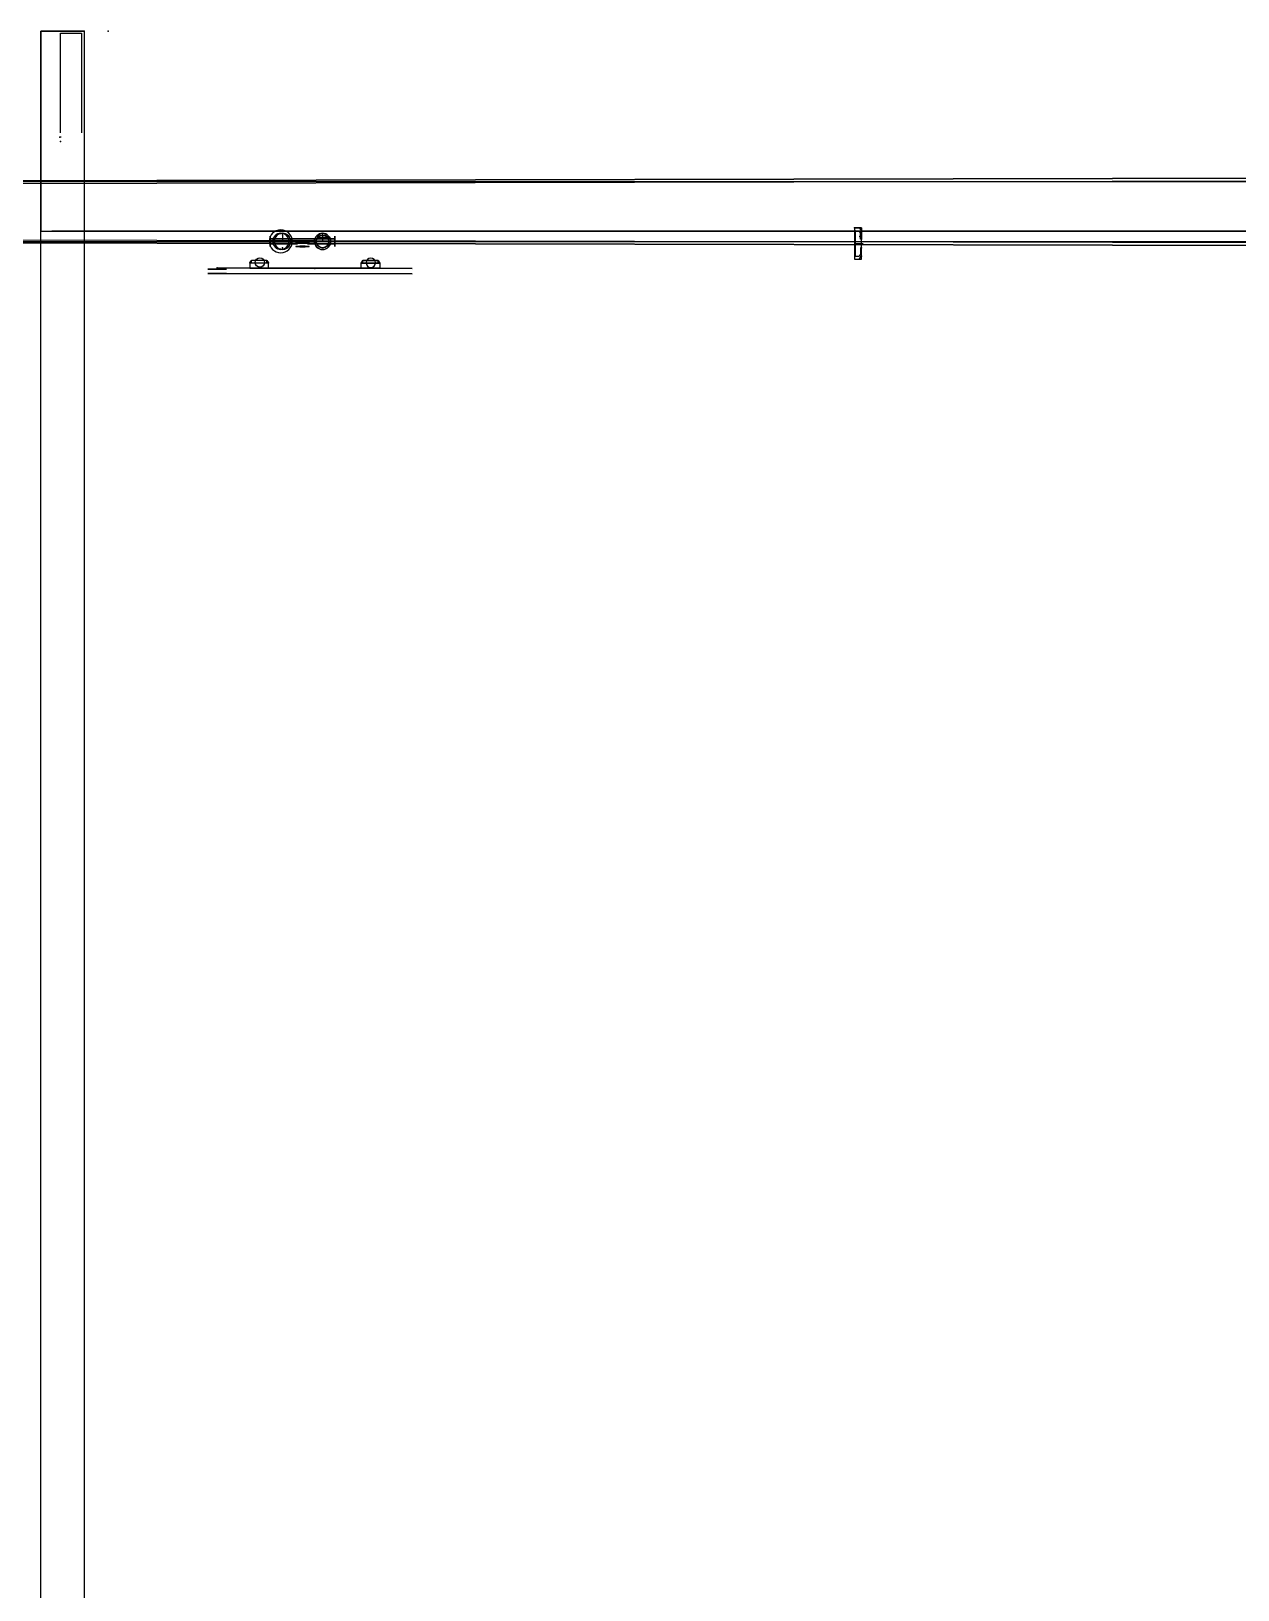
# Model space of a CAD drawing. Header units: centimetres. Extents: x -31 to 1304, y -67 to 571.
# Drawn here: x 58.7 to 200.2, y 115.9 to 298.8 of the extents above; entities that cross this region are included whole.
import ezdxf

# ---------------------------------------------------------------- set-up
doc = ezdxf.new("R2010")
doc.units = ezdxf.units.CM
doc.header["$MEASUREMENT"] = 0
for name, color, linetype in [('Camera Track v2_Sketch1', 7, 'Continuous'), ('Steel Post v3_Sketch2', 7, 'Continuous'), ('Steel Post v3_Sketch3', 7, 'Continuous'), ('Steel Post v3_Sketch5', 7, 'Continuous'), ('Timing Belt v2_Sketch1', 7, 'Continuous'), ('Timing Belt v2_Sketch2', 7, 'Continuous'), ('Track Assembley v10_Sketch2', 7, 'Continuous'), ('Trolley Bolt Spacer v2_Sketch1', 7, 'Continuous'), ('Trolley Bolt Spacer v2_Sketch2', 7, 'Continuous'), ('Trolley Bolt Spacer v2_Sketch3', 7, 'Continuous'), ('Trolley Bolt Spacer v2_Sketch4', 7, 'Continuous'), ('Trolley Bracket v3_Sketch1', 7, 'Continuous'), ('Trolley Bracket v3_Sketch2', 7, 'Continuous'), ('Trolley Bracket v3_Sketch3', 7, 'Continuous'), ('Trolley Bracket v3_Sketch4', 7, 'Continuous'), ('Trolley Bracket v3_Sketch5', 7, 'Continuous'), ('Trolley Bracket v3_Sketch6', 7, 'Continuous'), ('Trolley Bracket v3_Sketch7', 7, 'Continuous'), ('Trolley Bracket v3_Sketch8', 7, 'Continuous'), ('Trolley Bracket v3_Sketch9', 7, 'Continuous'), ('Trolley v7_Sketch1', 7, 'Continuous'), ('Trolley v7_Sketch10', 7, 'Continuous'), ('Trolley v7_Sketch2', 7, 'Continuous'), ('Trolley v7_Sketch3', 7, 'Continuous'), ('Trolley v7_Sketch4', 7, 'Continuous'), ('Trolley v7_Sketch5', 7, 'Continuous'), ('Trolley v7_Sketch6', 7, 'Continuous'), ('Trolley v7_Sketch7', 7, 'Continuous'), ('Trolley v7_Sketch8', 7, 'Continuous'), ('Trolley v7_Sketch9', 7, 'Continuous'), ('Trolley Wheel v1_Sketch1', 7, 'Continuous'), ('Trolley Wheel v1_Sketch2', 7, 'Continuous')]:
    doc.layers.add(name, color=color, linetype=linetype)

# ---------------------------------------------------------------- blocks, each defined once
blk = doc.blocks.new('SteelPostv3')
at = {"layer": 'Steel Post v3_Sketch2'}
for p, q in [((0, 365.76, 5.08), (5.08, 365.76, 5.08)), ((5.08, 365.76), (0, 365.76)), ((0, 365.76), (0, 365.76, 5.08)), ((5.08, 365.76, 2.54), (0, 365.76, 2.54)), ((4.99, 365.76, 4.99), (0.09, 365.76, 4.99)), ((0.09, 365.76, 4.99), (0.09, 365.76, 0.09)), ((0.09, 365.76, 0.09), (4.99, 365.76, 0.09)), ((4.99, 365.76, 4.99), (0.09, 365.76, 0.09)), ((0.09, 365.76, 4.99), (4.99, 365.76, 0.09)), ((4.99, 365.76, 0.09), (4.99, 365.76, 4.99)), ((5.08, 365.76, 5.08), (5.08, 365.76)), ((5.08, 365.76, 5.08), (5.08, 365.76, 2.54))]:
    blk.add_line(p, q, dxfattribs=at)
for p in [(-2.84, 365.76, -0.72), (0, 365.76), (2.54, 365.76, 2.54), (2.54, 365.76, 2.54)]:
    blk.add_point(p, dxfattribs=at)
at = {"layer": 'Steel Post v3_Sketch3'}
for p, q in [((5.08, 365.76, 5.08), (0, 365.76, 5.08)), ((0, 365.76, 5.08), (0, 0, 5.08)), ((5.08, 0, 5.08), (5.08, 365.76, 5.08)), ((5.08, 365.76, 5.08), (5.08, 342.31, 5.08)), ((5.08, 342.31, 5.08), (0, 342.3, 5.08))]:
    blk.add_line(p, q, dxfattribs=at)
at = {"layer": 'Steel Post v3_Sketch5'}
for p, q in [((2.75, 365.52, 10.22), (0.29, 365.52, 9.78)), ((0.29, 365.52, 9.78), (0.29, 353.82, 9.78)), ((2.75, 353.82, 10.22), (2.75, 365.52, 10.22)), ((2.67, 353.32, 10.71), (2.84, 353.32, 9.72))]:
    blk.add_line(p, q, dxfattribs=at)
for p in [(2.84, 353.32, 9.72), (2.75, 352.82, 10.22)]:
    blk.add_point(p, dxfattribs=at)
blk = doc.blocks.new('CameraTrackv2')
at = {"layer": 'Camera Track v2_Sketch1'}
for p, q in [((0, 0), (3.66, 0)), ((3.66, 0, 3.17), (0, 0, 3.17)), ((0, 0, 3.17), (0, 0)), ((0, 0, 3.17), (0.34, 0, 3.17)), ((0, 0), (0, 0, 2.16)), ((0, 0), (1.83, 0)), ((0, 0, 2.16), (0.34, 0, 3.17)), ((0.34, 0, 3.17), (1.31, 0, 3.17)), ((0.34, 0, 3.17), (0.69, 0, 3.17)), ((0.35, 0, 0.35), (3.31, 0, 0.35)), ((0.35, 0, 0.35), (0.35, 0, 2.16)), ((0.57, 0, 2.83), (0.35, 0, 2.16)), ((0.96, 0, 2.83), (0.57, 0, 2.83)), ((0.96, 0, 2.69), (0.96, 0, 2.83)), ((1.31, 0, 2.69), (0.96, 0, 2.69)), ((1.31, 0, 3.17), (1.31, 0, 2.69)), ((1.83, 0), (1.83, 0, 4)), ((3.31, 0, 3.17), (2.35, 0, 3.17)), ((2.35, 0, 3.17), (2.35, 0, 2.69)), ((2.35, 0, 2.69), (2.7, 0, 2.69)), ((2.7, 0, 2.83), (3.09, 0, 2.83)), ((2.7, 0, 2.69), (2.7, 0, 2.83)), ((3.31, 0, 3.17), (2.97, 0, 3.17)), ((3.09, 0, 2.83), (3.31, 0, 2.16)), ((3.66, 0, 3.17), (3.31, 0, 3.17)), ((3.66, 0, 2.16), (3.31, 0, 3.17)), ((3.31, 0, 0.35), (3.31, 0, 2.16)), ((3.66, 0), (3.66, 0, 3.17)), ((3.66, 0), (3.66, 0, 2.16))]:
    blk.add_line(p, q, dxfattribs=at)
for p in [(0, 0), (0, 0, 2.16), (0.34, 0, 3.17), (0.35, 0, 0.35), (1, 0, 2.4), (1.31, 0, 3.17), (2.35, 0, 3.17), (3.31, 0, 3.17), (3.31, 0, 0.35), (3.66, 0, 2.16)]:
    blk.add_point(p, dxfattribs=at)
blk = doc.blocks.new('TrackAssembleyv10')
at = {"layer": 'Track Assembley v10_Sketch2'}
for p, q in [((-226.44, 234.49, 2.92), (-227.34, 231.15, 2.92)), ((67.97, 155.61, 2.92), (-226.44, 234.49, 2.92)), ((-227.34, 231.15, 2.92), (67.08, 152.27, 2.92))]:
    blk.add_line(p, q, dxfattribs=at)
at = {"extrusion": (2.22045e-16, -1, -1.85685e-13), "rotation": 269.9999999999951}
blk.add_blockref('CameraTrackv2', (-150.57, 3.29, -153.86), dxfattribs=at)
blk = doc.blocks.new('TimingBeltv2')
at = {"layer": 'Timing Belt v2_Sketch1'}
for p, q in [((0, 0, 7), (1048.5, 0, 7)), ((1048.5, 0), (0, 0)), ((1048.5, 0, -2.05), (0, 0)), ((0, 0), (1048.5, 0, -2.05)), ((1048.5, 0, 9.05), (0, 0, 7))]:
    blk.add_line(p, q, dxfattribs=at)
at = {"layer": 'Timing Belt v2_Sketch2'}
for p, q in [((0, 1.12, 7), (1048.5, 1.12, 9.05)), ((1048.5, 1.12, -2.05), (0, 1.12)), ((1048.5, 1.12, 8.74), (0, 1.12, 6.69)), ((0, 1.12, 0.31), (1048.5, 1.12, -1.74))]:
    blk.add_line(p, q, dxfattribs=at)
blk = doc.blocks.new('TrolleyWheelv1')
at = {"layer": 'Trolley Wheel v1_Sketch1', "extrusion": (0, 1, 0)}
blk.add_circle((0, 0), 1.35, dxfattribs=at)
at = {"layer": 'Trolley Wheel v1_Sketch1'}
blk.add_point((0, 0), dxfattribs=at)
at = {"layer": 'Trolley Wheel v1_Sketch2', "extrusion": (0, 1, 0)}
for radius in [1.35, 0.95]:
    blk.add_circle((0, 0, 0.5), radius, dxfattribs=at)
at = {"layer": 'Trolley Wheel v1_Sketch2'}
blk.add_point((0, 0.5), dxfattribs=at)
blk = doc.blocks.new('Trolleyv7')
at = {"layer": 'Trolley v7_Sketch1'}
for p, q in [((0, 0, -0.6), (-0.52, 0, -0.3)), ((-0.52, 0, -0.3), (-0.52, 0, 0.3)), ((-0.52, 0, 0.3), (0, 0, 0.6)), ((0, 0, 0.6), (0.52, 0, 0.3)), ((0.52, 0, -0.3), (0, 0, -0.6)), ((0.52, 0, 0.3), (0.52, 0, -0.3))]:
    blk.add_line(p, q, dxfattribs=at)
blk.add_point((0, 0), dxfattribs=at)
blk.add_point((0, 0), dxfattribs=at)
at = {"layer": 'Trolley v7_Sketch10'}
blk.add_line((-0.91, 1.45, 0.07), (-0.26, 1.45, 0.45), dxfattribs=at)
at = {"layer": 'Trolley v7_Sketch10', "extrusion": (-0.5, 0, 0.866025)}
blk.add_circle((-1.45, 0, 0.52), 0.95, dxfattribs=at)
blk.add_circle((-1.45, 0, 0.52), 0.95, dxfattribs=at)
at = {"layer": 'Trolley v7_Sketch10', "extrusion": (-0.5, -2.77556e-17, 0.866025)}
blk.add_arc((-1.45, 0, 0.52), 0.95, 18.4085, 161.5915, dxfattribs=at)
at = {"layer": 'Trolley v7_Sketch10'}
for p in [(-0.91, 1.45, 0.07), (-0.26, 1.45, 0.45)]:
    blk.add_point(p, dxfattribs=at)
at = {"layer": 'Trolley v7_Sketch2', "extrusion": (0.819152, 0, 0.573576)}
blk.add_circle((3.8, -0.05, 0.6), 0.8, dxfattribs=at)
at = {"layer": 'Trolley v7_Sketch2'}
blk.add_point((0.52, 3.8, 0.3), dxfattribs=at)
at = {"layer": 'Trolley v7_Sketch3'}
for p, q in [((-0.21, 4.37, 0.48), (-0.21, 3.23, 0.48)), ((0.38, 3.16, -0.38), (0.38, 4.44, -0.38))]:
    blk.add_line(p, q, dxfattribs=at)
at = {"layer": 'Trolley v7_Sketch3', "extrusion": (0.819152, 0, 0.573576)}
blk.add_circle((3.8, -0.05, 0.1), 0.35, dxfattribs=at)
at = {"layer": 'Trolley v7_Sketch3', "extrusion": (0.819152, 8.32667e-17, 0.573576)}
blk.add_arc((3.8, -0.05, 0.1), 0.8, 323.3218, 44.9655, dxfattribs=at)
at = {"layer": 'Trolley v7_Sketch3', "extrusion": (0.819152, -5.55112e-17, 0.573576)}
blk.add_arc((3.8, -0.05, 0.1), 0.8, 135.0345, 216.6782, dxfattribs=at)
at = {"layer": 'Trolley v7_Sketch3'}
blk.add_point((0.08, 0, 0.06), dxfattribs=at)
at = {"layer": 'Trolley v7_Sketch4'}
for p, q in [((0, 7.6, 0.6), (-0.52, 7.6, 0.3)), ((-0.52, 7.6, 0.3), (-0.52, 0, 0.3)), ((-0.26, 7.6, 0.45), (-0.26, 6.9, 0.45)), ((0, 4.39, 0.6), (0, 7.6, 0.6)), ((-0.21, 3.23, 0.48), (-0.21, 4.37, 0.48)), ((0, 0, 0.6), (0, 3.21, 0.6)), ((-0.52, 0, 0.3), (0, 0, 0.6))]:
    blk.add_line(p, q, dxfattribs=at)
at = {"layer": 'Trolley v7_Sketch4', "extrusion": (-0.5, 0, 0.866025)}
blk.add_circle((-6.15, 0, 0.52), 0.75, dxfattribs=at)
for start_param, end_param in [(2.318192, 2.355592), (3.927593, 3.964993)]:
    blk.add_ellipse((5.4, 3.8, 3.72), major_axis=(7.95, 0, 4.59), ratio=0.087156, start_param=start_param, end_param=end_param, dxfattribs=at)
at = {"layer": 'Trolley v7_Sketch4'}
blk.add_point((-0.26, 0, 0.45), dxfattribs=at)
at = {"layer": 'Trolley v7_Sketch5'}
for p, q in [((0, 0, -0.6), (0, 7.6, -0.6)), ((0, 7.6, -0.6), (0.52, 7.6, -0.3)), ((0.26, 7.6, -0.45), (0.26, 6.9, -0.45)), ((0.52, 7.6, -0.3), (0.52, 4.43, -0.3)), ((0.38, 4.44, -0.38), (0.38, 3.16, -0.38)), ((0.52, 3.17, -0.3), (0.52, 0, -0.3)), ((0.52, 0, -0.3), (0, 0, -0.6))]:
    blk.add_line(p, q, dxfattribs=at)
at = {"layer": 'Trolley v7_Sketch5', "extrusion": (0.5, 0, -0.866025)}
blk.add_circle((6.15, 0, 0.52), 0.75, dxfattribs=at)
blk.add_circle((6.15, 0, 0.52), 0.75, dxfattribs=at)
for start_param, end_param in [(5.352544, 5.373969), (0.909217, 0.930641)]:
    blk.add_ellipse((-4.36, 3.8, -3.12), major_axis=(7.95, 0, 4.59), ratio=0.087156, start_param=start_param, end_param=end_param, dxfattribs=at)
at = {"layer": 'Trolley v7_Sketch5'}
blk.add_point((0.26, 0, -0.45), dxfattribs=at)
at = {"layer": 'Trolley v7_Sketch6'}
for p, q in [((0, 0, -0.6), (0, 7.6, -0.6)), ((0, 7.6, -0.6), (0.52, 7.6, -0.3)), ((0.52, 7.6, -0.3), (0.52, 4.43, -0.3)), ((0.38, 4.44, -0.38), (0.38, 3.16, -0.38)), ((0.52, 3.17, -0.3), (0.52, 0, -0.3)), ((0.52, 0, -0.3), (0, 0, -0.6))]:
    blk.add_line(p, q, dxfattribs=at)
at = {"layer": 'Trolley v7_Sketch6', "extrusion": (0.5, 0, -0.866025)}
for radius in [0.95, 0.75]:
    blk.add_circle((6.15, 0, 0.52), radius, dxfattribs=at)
for start_param, end_param in [(5.352544, 5.373969), (0.909217, 0.930641)]:
    blk.add_ellipse((-4.36, 3.8, -3.12), major_axis=(7.95, 0, 4.59), ratio=0.087156, start_param=start_param, end_param=end_param, dxfattribs=at)
at = {"layer": 'Trolley v7_Sketch6'}
blk.add_point((0.26, 0, -0.45), dxfattribs=at)
at = {"layer": 'Trolley v7_Sketch7'}
for p, q in [((-0.52, 7.6, 0.3), (0, 7.6, 0.6)), ((0, 7.6, -0.6), (-0.52, 7.6, -0.3)), ((-0.52, 7.6, -0.3), (-0.52, 7.6, 0.3)), ((0, 7.6, 0.6), (0.52, 7.6, 0.3)), ((0.52, 7.6, -0.3), (0, 7.6, -0.6)), ((0.52, 7.6, 0.3), (0.52, 7.6, -0.3))]:
    blk.add_line(p, q, dxfattribs=at)
blk.add_point((0, 7.6), dxfattribs=at)
at = {"layer": 'Trolley v7_Sketch8'}
for p, q in [((-0.91, 6.15, 0.07), (-0.26, 6.15, 0.45)), ((-0.67, 6.73, 0.21), (-0.67, 5.57, 0.21))]:
    blk.add_line(p, q, dxfattribs=at)
at = {"layer": 'Trolley v7_Sketch8', "extrusion": (-0.5, 0, 0.866025)}
blk.add_circle((-6.15, 0, 0.52), 0.95, dxfattribs=at)
at = {"layer": 'Trolley v7_Sketch8'}
for p in [(-0.91, 6.15, 0.07), (-0.26, 3.8, 0.45), (0, 5.25, 0.6)]:
    blk.add_point(p, dxfattribs=at)
at = {"layer": 'Trolley v7_Sketch9', "extrusion": (0.5, 0, -0.866025)}
blk.add_circle((1.45, 0, 0.52), 0.95, dxfattribs=at)
at = {"layer": 'Trolley v7_Sketch9'}
for p in [(0.26, 2.62, -0.45), (0.91, 1.45, -0.07)]:
    blk.add_point(p, dxfattribs=at)
at = {"extrusion": (0.866025, -2.42861e-16, 0.5), "rotation": 180}
blk.add_blockref('TrolleyWheelv1', (1.25, 2.25), dxfattribs=at)
blk = doc.blocks.new('TrolleyBoltSpacerv2')
at = {"layer": 'Trolley Bolt Spacer v2_Sketch1'}
for p, q in [((0, 0, -1.27), (-1.1, 0, -0.64)), ((-1.1, 0, -0.64), (-1.1, 0, 0.64)), ((-1.1, 0, 0.64), (0, 0, 1.27)), ((1.1, 0, -0.64), (0, 0, -1.27)), ((0, 0, 1.27), (1.1, 0, 0.64)), ((1.1, 0, 0.64), (1.1, 0, -0.64))]:
    blk.add_line(p, q, dxfattribs=at)
blk.add_point((0, 0), dxfattribs=at)
blk.add_point((0, 0), dxfattribs=at)
at = {"layer": 'Trolley Bolt Spacer v2_Sketch2'}
for p, q in [((0, 0.5, -1.27), (-1.1, 0.5, -0.64)), ((-1.1, 0.5, -0.64), (-1.1, 0.5, 0.64)), ((-1.1, 0.5, 0.64), (0, 0.5, 1.27)), ((1.1, 0.5, -0.64), (0, 0.5, -1.27)), ((0, 0.5, 1.27), (1.1, 0.5, 0.64)), ((1.1, 0.5, 0.64), (1.1, 0.5, -0.64))]:
    blk.add_line(p, q, dxfattribs=at)
at = {"layer": 'Trolley Bolt Spacer v2_Sketch2', "extrusion": (0, 1, 0)}
blk.add_circle((0, 0, 0.5), 0.339, dxfattribs=at)
at = {"layer": 'Trolley Bolt Spacer v2_Sketch2'}
blk.add_point((0, 0.5), dxfattribs=at)
at = {"layer": 'Trolley Bolt Spacer v2_Sketch3'}
for p, q in [((0, 0, -0.69), (-0.6, 0, -0.35)), ((-0.6, 0, -0.35), (-0.6, 0, 0.35)), ((-0.6, 0, 0.35), (0, 0, 0.69)), ((0.6, 0, -0.35), (0, 0, -0.69)), ((0, 0, 0.69), (0.6, 0, 0.35)), ((0.6, 0, 0.35), (0.6, 0, -0.35))]:
    blk.add_line(p, q, dxfattribs=at)
blk.add_point((0, 0), dxfattribs=at)
blk.add_point((0, 0), dxfattribs=at)
at = {"layer": 'Trolley Bolt Spacer v2_Sketch4'}
for p, q in [((0, 0.5, -0.69), (-0.6, 0.5, -0.35)), ((-0.6, 0.5, -0.35), (-0.6, 0.5, 0.35)), ((-0.6, 0.5, 0.35), (0, 0.5, 0.69)), ((0.6, 0.5, -0.35), (0, 0.5, -0.69)), ((0, 0.5, 0.69), (0.6, 0.5, 0.35)), ((0.6, 0.5, 0.35), (0.6, 0.5, -0.35))]:
    blk.add_line(p, q, dxfattribs=at)
at = {"layer": 'Trolley Bolt Spacer v2_Sketch4', "extrusion": (0, 1, 0)}
blk.add_circle((0, 0, 0.5), 0.3, dxfattribs=at)
at = {"layer": 'Trolley Bolt Spacer v2_Sketch4'}
blk.add_point((0, 0.5), dxfattribs=at)
blk = doc.blocks.new('TrolleyBracketv3')
at = {"layer": 'Trolley Bracket v3_Sketch1'}
for p, q in [((0, 0), (22.86, 0)), ((22.86, 0, 5.5), (0, 0, 5.5)), ((0, 0, 5.5), (0, 0)), ((22.86, 0), (22.86, 0, 5.5))]:
    blk.add_line(p, q, dxfattribs=at)
blk.add_point((0, 0), dxfattribs=at)
at = {"layer": 'Trolley Bracket v3_Sketch2'}
for p, q in [((0, 0.65, 5.5), (22.86, 0.65, 5.5)), ((22.86, 0.65), (0, 0.65)), ((0, 0.65), (0, 0.65, 5.5)), ((0, 0.65, 2.75), (22.86, 0.65, 2.75)), ((6, 0.65, 4.9), (3.8, 0.65, 4.9)), ((3.8, 0.65, 5.5), (6, 0.65, 5.5)), ((3.8, 0.65, 4.9), (3.8, 0.65, 5.5)), ((6, 0.65, 0.6), (3.8, 0.65, 0.6)), ((3.8, 0.65, 0.6), (3.8, 0.65)), ((6, 0.65, 5.5), (6, 0.65, 4.9)), ((6, 0.65), (6, 0.65, 0.6)), ((11.43, 0.65, 5.5), (11.43, 0.65)), ((19.06, 0.65, 5.5), (16.86, 0.65, 5.5)), ((16.86, 0.65, 5.5), (16.86, 0.65, 4.9)), ((16.86, 0.65, 4.9), (19.06, 0.65, 4.9)), ((19.06, 0.65), (16.86, 0.65)), ((16.86, 0.65), (16.86, 0.65, 0.6)), ((16.86, 0.65, 0.6), (19.06, 0.65, 0.6)), ((22.86, 0.65, 5.5), (19.06, 0.65, 5.5)), ((19.06, 0.65, 4.9), (19.06, 0.65, 5.5)), ((19.06, 0.65, 0.6), (19.06, 0.65)), ((22.86, 0.65, 5.5), (22.86, 0.65))]:
    blk.add_line(p, q, dxfattribs=at)
blk.add_point((0, 0.65), dxfattribs=at)
at = {"layer": 'Trolley Bracket v3_Sketch3'}
for p, q in [((17.06, 1.55, 5.5), (16.86, 1.25, 5.5)), ((16.86, 1.25, 5.5), (17.06, 1.25, 5.5)), ((17.06, 1.25, 5.5), (17.06, 1.55, 5.5)), ((18.86, 1.55, 5.5), (17.06, 1.55, 5.5)), ((18.86, 1.25, 5.5), (17.06, 1.25, 5.5)), ((18.86, 1.25, 5.5), (18.86, 1.55, 5.5)), ((18.86, 1.55, 5.5), (19.06, 1.25, 5.5)), ((19.06, 1.25, 5.5), (18.86, 1.25, 5.5))]:
    blk.add_line(p, q, dxfattribs=at)
for p in [(11.43, 0.625, 5.5), (16.86, 1.25, 5.5), (19.06, 1.25, 5.5)]:
    blk.add_point(p, dxfattribs=at)
at = {"layer": 'Trolley Bracket v3_Sketch4'}
for p, q in [((3.8, 0.65), (0, 0.65)), ((0, 0.65), (0, 0.65, 5.5)), ((0, 0.65, 5.5), (3.8, 0.65, 5.5)), ((6, 0.65, 0.6), (3.8, 0.65, 0.6)), ((3.8, 0.65, 0.6), (3.8, 0.65)), ((3.8, 0.65, 5.5), (3.8, 0.65, 4.9)), ((3.8, 0.65, 4.9), (6, 0.65, 4.9)), ((16.86, 0.65), (6, 0.65)), ((6, 0.65), (6, 0.65, 0.6)), ((6, 0.65, 4.9), (6, 0.65, 5.5)), ((6, 0.65, 5.5), (16.86, 0.65, 5.5)), ((16.86, 0.65, 0.6), (16.86, 0.65)), ((16.86, 0.65, 5.5), (16.86, 0.65, 4.9)), ((16.86, 0.65, 4.9), (19.06, 0.65, 4.9)), ((19.06, 0.65, 0.6), (16.86, 0.65, 0.6)), ((19.06, 0.65, 4.9), (19.06, 0.65, 5.5)), ((19.06, 0.65, 5.5), (22.86, 0.65, 5.5)), ((22.86, 0.65), (19.06, 0.65)), ((19.06, 0.65), (19.06, 0.65, 0.6)), ((22.86, 0.65, 5.5), (22.86, 0.65))]:
    blk.add_line(p, q, dxfattribs=at)
at = {"layer": 'Trolley Bracket v3_Sketch4', "extrusion": (0, 1, 0)}
blk.add_circle((-11.43, 2.75, 0.65), 0.4, dxfattribs=at)
at = {"layer": 'Trolley Bracket v3_Sketch4'}
blk.add_point((0, 0.65), dxfattribs=at)
at = {"layer": 'Trolley Bracket v3_Sketch5'}
for p, q in [((16.86, 1.25), (17.06, 1.55)), ((16.86, 1.25), (17.06, 1.25)), ((16.86, 1.25), (19.06, 1.25)), ((17.06, 1.25), (17.06, 1.55)), ((18.86, 1.55), (17.06, 1.55)), ((18.86, 1.25), (18.86, 1.55)), ((18.86, 1.55), (19.06, 1.25)), ((19.06, 1.25), (18.86, 1.25))]:
    blk.add_line(p, q, dxfattribs=at)
for p in [(11.43, 0.625), (16.86, 1.25), (19.06, 1.25)]:
    blk.add_point(p, dxfattribs=at)
at = {"layer": 'Trolley Bracket v3_Sketch6'}
for p, q in [((3.8, 1.25), (4, 1.55)), ((3.8, 1.25), (4, 1.25)), ((3.8, 1.25), (6, 1.25)), ((4, 1.25), (4, 1.55)), ((5.8, 1.55), (4, 1.55)), ((5.8, 1.25), (5.8, 1.55)), ((5.8, 1.55), (6, 1.25)), ((6, 1.25), (5.8, 1.25))]:
    blk.add_line(p, q, dxfattribs=at)
for p in [(3.8, 1.25), (6, 1.25), (11.43, 0.625)]:
    blk.add_point(p, dxfattribs=at)
at = {"layer": 'Trolley Bracket v3_Sketch7'}
for p, q in [((4, 1.55, 5.5), (3.8, 1.25, 5.5)), ((3.8, 1.25, 5.5), (4, 1.25, 5.5)), ((3.8, 1.25, 5.5), (6, 1.25, 5.5)), ((4, 1.25, 5.5), (4, 1.55, 5.5)), ((5.8, 1.55, 5.5), (4, 1.55, 5.5)), ((5.8, 1.25, 5.5), (5.8, 1.55, 5.5)), ((6, 1.25, 5.5), (5.8, 1.55, 5.5)), ((6, 1.25, 5.5), (5.8, 1.25, 5.5))]:
    blk.add_line(p, q, dxfattribs=at)
for p in [(3.8, 1.25, 5.5), (6, 1.25, 5.5), (11.43, 0.625, 5.5)]:
    blk.add_point(p, dxfattribs=at)
at = {"layer": 'Trolley Bracket v3_Sketch8'}
for p, q in [((4, 1.55, 0.6), (3.8, 1.25, 0.6)), ((3.8, 1.25, 0.6), (3.8, 0.65, 0.6)), ((3.8, 0.65, 0.6), (6, 0.65, 0.6)), ((5.8, 1.55, 0.6), (4, 1.55, 0.6)), ((6, 1.25, 0.6), (5.8, 1.55, 0.6)), ((6, 0.65, 0.6), (6, 1.25, 0.6))]:
    blk.add_line(p, q, dxfattribs=at)
blk.add_circle((5, 1.3, 0.6), 0.55, dxfattribs=at)
blk.add_point((0, 0, 0.6), dxfattribs=at)
at = {"layer": 'Trolley Bracket v3_Sketch9'}
for p, q in [((16.86, 1.25, 4.9), (17.06, 1.55, 4.9)), ((16.86, 0.65, 4.9), (16.86, 1.25, 4.9)), ((19.06, 0.65, 4.9), (16.86, 0.65, 4.9)), ((17.06, 1.55, 4.9), (18.86, 1.55, 4.9)), ((18.86, 1.55, 4.9), (19.06, 1.25, 4.9)), ((19.06, 1.25, 4.9), (19.06, 0.65, 4.9))]:
    blk.add_line(p, q, dxfattribs=at)
at = {"layer": 'Trolley Bracket v3_Sketch9', "extrusion": (0, 0, -1)}
blk.add_circle((-18, 1.3, -4.9), 0.55, dxfattribs=at)
at = {"layer": 'Trolley Bracket v3_Sketch9'}
blk.add_point((0, 0, 4.9), dxfattribs=at)
at = {"extrusion": (-1.11022e-16, -0.5, 0.866025), "rotation": 270.0000000000001}
blk.add_blockref('Trolleyv7', (6.191, 3.278, -1.899), dxfattribs=at)
blk.add_blockref('TrolleyBoltSpacerv2', (0, 0))

msp = doc.modelspace()

# ---------------------------------------------------------------- block references
at = {"extrusion": (4.8103e-16, 1, -4.2306e-13), "rotation": 194.9999999999968}
msp.add_blockref('TrackAssembleyv10', (-340.49, 196.47, 272.44), dxfattribs=at)
at = {"extrusion": (5.44703e-14, 6.16298e-33, -1)}
msp.add_blockref('SteelPostv3', (-64.86, -66.95, -43.23), dxfattribs=at)
at = {"extrusion": (1.87387e-14, -1, 3.40142e-16)}
msp.add_blockref('TimingBeltv2', (-20.55, 29.67, -281.12), dxfattribs=at)
at = {"extrusion": (-4.94081e-09, 3.44291e-16, 1), "rotation": 359.8879769209973}
msp.add_blockref('TrolleyBracketv3', (80.49, 270.38, 27.49), dxfattribs=at)

doc.saveas('drawing.dxf')
